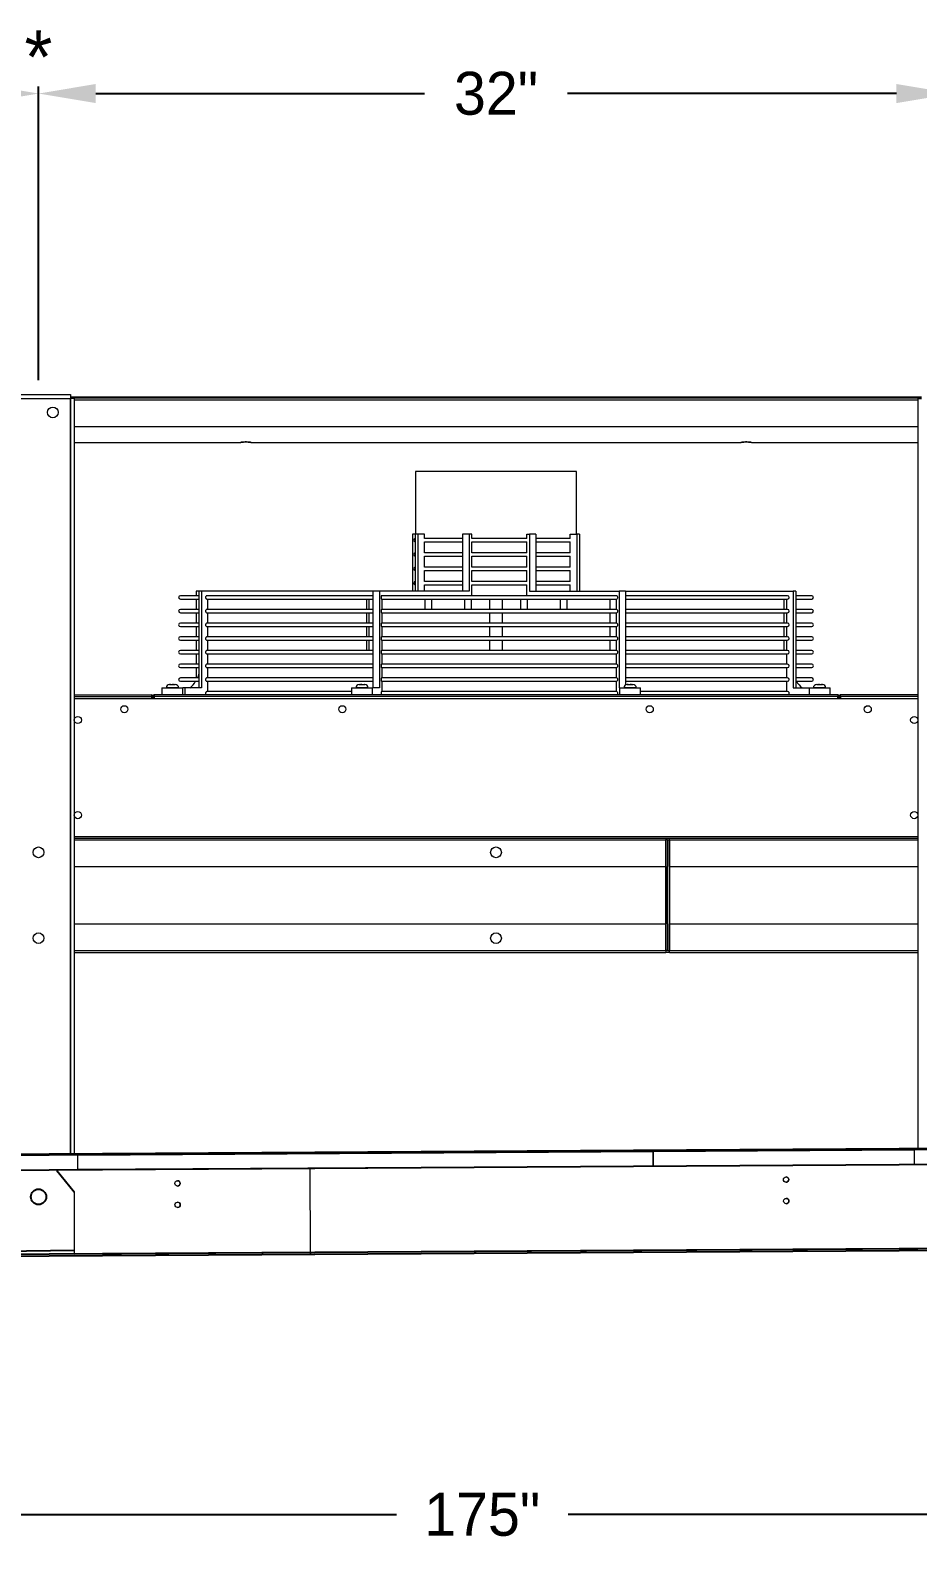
# Model space of a CAD drawing. Extents: x 6 to 271, y -23 to 146.
# Drawn here: x 162 to 193, y 36.4 to 89.3 of the extents above; entities that cross this region are included whole.
import ezdxf
from ezdxf.enums import TextEntityAlignment as Align

# ---------------------------------------------------------------- set-up
doc = ezdxf.new("R2010")
doc.units = 0
doc.header["$MEASUREMENT"] = 0
doc.layers.get('0').update_dxf_attribs({"linetype": 'CONTINUOUS'})
doc.layers.get('Defpoints').update_dxf_attribs({"linetype": 'CONTINUOUS'})
doc.dimstyles.get("Standard").update_dxf_attribs({"dimtxt": 1.5, "dimasz": 2, "dimexe": 0.25, "dimexo": 0.5, "dimgap": 0.75, "dimtad": 0, "dimtih": 1, "dimtoh": 1, "dimdec": 4, "dimzin": 0, "dimdsep": 46, "dimlunit": 5, "dimtxsty": 'STANDARD', "dimcen": 0.125, "dimclrd": 1, "dimclre": 1, "dimclrt": 1, "dimadec": 0, "dimazin": 0, "dimtfac": 1, "dimtdec": 4, "dimtofl": 0, "dimtmove": 0, "dimatfit": 3, "dimfxl": 1, "dimfrac": 2, "dimtolj": 1, "dimtzin": 0, "dimarcsym": 0})

# ---------------------------------------------------------------- blocks, each defined once
blk = doc.blocks.new('*D30')
at = {"color": 7, "lineweight": -2}
for p, q in [((265.292, 46.572), (265.292, 37.133)), ((90.295, 45.482), (90.295, 37.133)), ((92.295, 37.383), (174.794, 37.383)), ((263.292, 37.383), (180.794, 37.383))]:
    blk.add_line(p, q, dxfattribs=at)
at = {"color": 7}
for points in [[(92.295, 37.716), (92.295, 37.05), (90.295, 37.383)], [(263.292, 37.716), (263.292, 37.05), (265.292, 37.383)]]:
    blk.add_solid(points, dxfattribs=at)
at = {"layer": 'Defpoints', "color": 0}
for p in [(265.292, 47.072), (90.295, 45.982), (265.292, 37.383)]:
    blk.add_point(p, dxfattribs=at)
at = {"color": 7, "insert": (177.794, 37.383), "char_height": 1.5, "attachment_point": 5}
blk.add_mtext('\\A1;175"', dxfattribs=at)
blk = doc.blocks.new('*D33')
at = {"color": 7, "lineweight": -2}
for p, q in [((130.277, 77.029), (130.277, 87.298)), ((162.277, 77.029), (162.277, 87.298)), ((132.277, 87.048), (143.777, 87.048)), ((160.277, 87.048), (148.777, 87.048))]:
    blk.add_line(p, q, dxfattribs=at)
at = {"color": 7}
for points in [[(132.277, 87.382), (132.277, 86.715), (130.277, 87.048)], [(160.277, 87.382), (160.277, 86.715), (162.277, 87.048)]]:
    blk.add_solid(points, dxfattribs=at)
at = {"layer": 'Defpoints', "color": 0}
for p in [(162.277, 87.048), (130.277, 76.529), (162.277, 76.529)]:
    blk.add_point(p, dxfattribs=at)
at = {"color": 7, "insert": (146.277, 87.048), "char_height": 1.5, "attachment_point": 5}
blk.add_mtext('\\A1;32"', dxfattribs=at)
blk = doc.blocks.new('*D34')
at = {"color": 7, "lineweight": -2}
for p, q in [((162.277, 77.029), (162.277, 87.298)), ((194.277, 77.029), (194.277, 87.298)), ((164.277, 87.048), (175.777, 87.048)), ((192.277, 87.048), (180.777, 87.048))]:
    blk.add_line(p, q, dxfattribs=at)
at = {"color": 7}
for points in [[(164.277, 87.382), (164.277, 86.715), (162.277, 87.048)], [(192.277, 87.382), (192.277, 86.715), (194.277, 87.048)]]:
    blk.add_solid(points, dxfattribs=at)
at = {"layer": 'Defpoints', "color": 0}
for p in [(194.277, 87.048), (162.277, 76.529), (194.277, 76.529)]:
    blk.add_point(p, dxfattribs=at)
at = {"color": 7, "insert": (178.277, 87.048), "char_height": 1.5, "attachment_point": 5}
blk.add_mtext('\\A1;32"', dxfattribs=at)

msp = doc.modelspace()

# ---------------------------------------------------------------- linework, layer by layer
at = {"color": 7, "linetype": 'Continuous', "lineweight": 15}
for p, q in [((161.1622, 76.52888), (163.3912, 76.52888)), ((161.1622, 76.39438), (163.3912, 76.39438)), ((161.1622, 76.39338), (163.3912, 76.39338)), ((163.3912, 76.52888), (163.3912, 76.39438)), ((163.3912, 76.44509), (178.2767, 76.44509)), ((163.3912, 76.39338), (163.3912, 76.39438)), ((163.3922, 76.39338), (163.3912, 76.39338)), ((163.3912, 49.99671), (163.3912, 76.39338)), ((163.5267, 76.39338), (163.3922, 76.39338)), ((163.3922, 76.39338), (163.3922, 49.99672)), ((163.5267, 76.39338), (163.5267, 49.99756)), ((163.5267, 76.34038), (193.0267, 76.34038)), ((178.2767, 76.44509), (178.2767, 76.40346)), ((178.2767, 76.44509), (193.1622, 76.44509)), ((178.2767, 76.44509), (178.2767, 76.40346)), ((193.0267, 76.39338), (193.0267, 50.1824)), ((193.0267, 76.39338), (193.1612, 76.39338)), ((163.5267, 75.41163), (193.0267, 75.41163)), ((163.5267, 74.84955), (169.3392, 74.84955)), ((169.7142, 74.84955), (186.8392, 74.84955)), ((187.2142, 74.84955), (193.0267, 74.84955)), ((179.35299, 73.83988), (175.4642, 73.83988)), ((181.0892, 73.83988), (179.35299, 73.83988)), ((175.35949, 71.64888), (175.35949, 69.65388)), ((175.45286, 71.64888), (175.35949, 71.64888)), ((175.54624, 71.64888), (175.45286, 71.64888)), ((175.45286, 71.64888), (175.45286, 69.65388)), ((175.54624, 71.64888), (175.54624, 69.65388)), ((175.77166, 71.64888), (175.54624, 71.64888)), ((175.77166, 71.49806), (175.77166, 71.64888)), ((177.10703, 71.49899), (175.77166, 71.49899)), ((175.77166, 70.99806), (175.77166, 71.37993)), ((175.77166, 71.37899), (177.10703, 71.37899)), ((177.33245, 71.64888), (177.10703, 71.64888)), ((177.10703, 71.64888), (177.10703, 69.65388)), ((177.33245, 71.64888), (177.33245, 69.65388)), ((177.42583, 71.64888), (177.33245, 71.64888)), ((177.42583, 71.49806), (177.42583, 71.64888)), ((179.35299, 71.49899), (177.42583, 71.49899)), ((177.42583, 70.99806), (177.42583, 71.37993)), ((177.42583, 71.37899), (179.35299, 71.37899)), ((179.35299, 71.49899), (179.35299, 71.64888)), ((179.35299, 71.64888), (179.44637, 71.64888)), ((179.35299, 70.99899), (179.35299, 71.37899)), ((179.44637, 71.64888), (179.44637, 69.65388)), ((179.6718, 71.64888), (179.44637, 71.64888)), ((179.6718, 71.64888), (179.6718, 69.65388)), ((180.87511, 71.49899), (179.6718, 71.49899)), ((179.6718, 71.37899), (180.87511, 71.37899)), ((180.87511, 71.49899), (180.87511, 71.64888)), ((180.87511, 71.64888), (181.10053, 71.64888)), ((180.87511, 70.99899), (180.87511, 71.37899)), ((181.10053, 71.64888), (181.10053, 69.65388)), ((181.19391, 71.64888), (181.10053, 71.64888)), ((181.19391, 71.64888), (181.19391, 69.65388)), ((177.10703, 70.99899), (175.77166, 70.99899)), ((175.77166, 70.49806), (175.77166, 70.87993)), ((175.77166, 70.87899), (177.10703, 70.87899)), ((179.35299, 70.99899), (177.42583, 70.99899)), ((177.42583, 70.49806), (177.42583, 70.87993)), ((177.42583, 70.87899), (179.35299, 70.87899)), ((179.35299, 70.49899), (179.35299, 70.87899)), ((180.87511, 70.99899), (179.6718, 70.99899)), ((179.6718, 70.87899), (180.87511, 70.87899)), ((180.87511, 70.49899), (180.87511, 70.87899)), ((177.10703, 70.49899), (175.77166, 70.49899)), ((175.77166, 69.99806), (175.77166, 70.37993)), ((175.77166, 70.37899), (177.10703, 70.37899)), ((179.35299, 70.49899), (177.42583, 70.49899)), ((177.42583, 69.99806), (177.42583, 70.37993)), ((177.42583, 70.37899), (179.35299, 70.37899)), ((179.35299, 69.99899), (179.35299, 70.37899)), ((180.87511, 70.49899), (179.6718, 70.49899)), ((179.6718, 70.37899), (180.87511, 70.37899)), ((180.87511, 69.99899), (180.87511, 70.37899)), ((177.10703, 69.99899), (175.77166, 69.99899)), ((175.77166, 69.65388), (175.77166, 69.87993)), ((175.77166, 69.87899), (177.10703, 69.87899)), ((179.35299, 69.99899), (177.42583, 69.99899)), ((177.42583, 69.49899), (177.42583, 69.87993)), ((177.42583, 69.87899), (179.35299, 69.87899)), ((179.35299, 69.49899), (179.35299, 69.87899)), ((180.87511, 69.99899), (179.6718, 69.99899)), ((179.6718, 69.87899), (180.87511, 69.87899)), ((180.87511, 69.65388), (180.87511, 69.87899)), ((167.88305, 69.49899), (167.23658, 69.49899)), ((167.23658, 69.37899), (167.88305, 69.37899)), ((167.78968, 69.65388), (167.78968, 69.49899)), ((167.88305, 69.65388), (167.78968, 69.65388)), ((167.78968, 69.37899), (167.78968, 69.02033)), ((167.97643, 69.65388), (167.88305, 69.65388)), ((167.88305, 69.65388), (167.88305, 66.27288)), ((167.97643, 69.65388), (167.97643, 66.27288)), ((173.97151, 69.65388), (167.97643, 69.65388)), ((168.17283, 69.37899), (173.97151, 69.37899)), ((173.97151, 69.49899), (168.1729, 69.49899)), ((168.20185, 69.02033), (168.20185, 69.37899)), ((173.74608, 69.37899), (173.74608, 69.02033)), ((173.83946, 69.02033), (173.83946, 69.37899)), ((174.19694, 69.65388), (173.97151, 69.65388)), ((173.97151, 69.65388), (173.97151, 66.27288)), ((174.19694, 69.65388), (174.19694, 66.27288)), ((177.33245, 69.65388), (174.19694, 69.65388)), ((174.27829, 69.37899), (182.50157, 69.37899)), ((182.50157, 69.49899), (174.27842, 69.49899)), ((174.29031, 69.02033), (174.29031, 69.37899)), ((179.44637, 69.65388), (182.58189, 69.65388)), ((182.26309, 69.02033), (182.26309, 69.37899)), ((182.48851, 69.02033), (182.48851, 69.37899)), ((182.58189, 69.65388), (182.58189, 66.27288)), ((182.80731, 69.65388), (182.58189, 69.65388)), ((182.80731, 69.65388), (182.80731, 66.38097)), ((182.80731, 69.65388), (188.67034, 69.65388)), ((188.47643, 69.49899), (182.80731, 69.49899)), ((182.80731, 69.37899), (188.47643, 69.37899)), ((188.35154, 69.02033), (188.35154, 69.37899)), ((188.44492, 69.02033), (188.44492, 69.37899)), ((188.67034, 69.65388), (188.67034, 66.27288)), ((188.76372, 69.65388), (188.67034, 69.65388)), ((188.76372, 69.65388), (188.76372, 66.27288)), ((189.31681, 69.49899), (188.76372, 69.49899)), ((188.76372, 69.37899), (189.31681, 69.37899)), ((167.88305, 69.02033), (167.23658, 69.02033)), ((167.23658, 68.90033), (167.88305, 68.90033)), ((167.78968, 68.90033), (167.78968, 68.54166)), ((168.17283, 68.90033), (173.97151, 68.90033)), ((173.97151, 69.02033), (168.1729, 69.02033)), ((168.20185, 68.54166), (168.20185, 68.90033)), ((173.74608, 68.90033), (173.74608, 68.54166)), ((173.83946, 68.54166), (173.83946, 68.90033)), ((174.27829, 68.90033), (182.50157, 68.90033)), ((182.50157, 69.02033), (174.27842, 69.02033)), ((174.29031, 68.54166), (174.29031, 68.90033)), ((182.26309, 68.54166), (182.26309, 68.90033)), ((182.48851, 68.54166), (182.48851, 68.90033)), ((188.47643, 69.02033), (182.80731, 69.02033)), ((182.80731, 68.90033), (188.47643, 68.90033)), ((188.35154, 68.54166), (188.35154, 68.90033)), ((188.44492, 68.54166), (188.44492, 68.90033)), ((189.31681, 69.02033), (188.76372, 69.02033)), ((188.76372, 68.90033), (189.31681, 68.90033)), ((167.88305, 68.54166), (167.23658, 68.54166)), ((167.23658, 68.42166), (167.88305, 68.42166)), ((167.78968, 68.42166), (167.78968, 68.063)), ((168.17283, 68.42166), (173.97151, 68.42166)), ((173.97151, 68.54166), (168.1729, 68.54166)), ((168.20185, 68.063), (168.20185, 68.42166)), ((173.74608, 68.42166), (173.74608, 68.063)), ((173.83946, 68.063), (173.83946, 68.42166)), ((174.27829, 68.42166), (182.50157, 68.42166)), ((182.50157, 68.54166), (174.27842, 68.54166)), ((174.29031, 68.063), (174.29031, 68.42166)), ((182.26309, 68.063), (182.26309, 68.42166)), ((182.48851, 68.063), (182.48851, 68.42166)), ((188.47643, 68.54166), (182.80731, 68.54166)), ((182.80731, 68.42166), (188.47643, 68.42166)), ((188.35154, 68.063), (188.35154, 68.42166)), ((188.44492, 68.063), (188.44492, 68.42166)), ((189.31681, 68.54166), (188.76372, 68.54166)), ((188.76372, 68.42166), (189.31681, 68.42166)), ((167.88305, 68.063), (167.23658, 68.063)), ((167.23658, 67.943), (167.88305, 67.943)), ((167.78968, 67.943), (167.78968, 67.58433)), ((168.17283, 67.943), (173.97151, 67.943)), ((173.97151, 68.063), (168.1729, 68.063)), ((168.20185, 67.58433), (168.20185, 67.943)), ((173.74608, 67.943), (173.74608, 67.58433)), ((173.83946, 67.58433), (173.83946, 67.943)), ((174.27829, 67.943), (182.50157, 67.943)), ((182.50157, 68.063), (174.27842, 68.063)), ((174.29031, 67.58433), (174.29031, 67.943)), ((182.26309, 67.58433), (182.26309, 67.943)), ((182.48851, 67.58433), (182.48851, 67.943)), ((188.47643, 68.063), (182.80731, 68.063)), ((182.80731, 67.943), (188.47643, 67.943)), ((188.35154, 67.58433), (188.35154, 67.943)), ((188.44492, 67.58433), (188.44492, 67.943)), ((189.31681, 68.063), (188.76372, 68.063)), ((188.76372, 67.943), (189.31681, 67.943)), ((167.88305, 67.58433), (167.23658, 67.58433)), ((167.23658, 67.46433), (167.88305, 67.46433)), ((167.78968, 67.46433), (167.78968, 67.10567)), ((168.17283, 67.46433), (173.97151, 67.46433)), ((173.97151, 67.58433), (168.1729, 67.58433)), ((168.20185, 67.10567), (168.20185, 67.46433)), ((174.27829, 67.46433), (182.50157, 67.46433)), ((182.50157, 67.58433), (174.27842, 67.58433)), ((174.29031, 67.10567), (174.29031, 67.46433)), ((182.48851, 67.10567), (182.48851, 67.46433)), ((188.47643, 67.58433), (182.80731, 67.58433)), ((182.80731, 67.46433), (188.47643, 67.46433)), ((188.44492, 67.10567), (188.44492, 67.46433)), ((189.31681, 67.58433), (188.76372, 67.58433)), ((188.76372, 67.46433), (189.31681, 67.46433)), ((167.88305, 67.10567), (167.23658, 67.10567)), ((167.23658, 66.98566), (167.88305, 66.98566)), ((167.88305, 66.627), (167.23658, 66.627)), ((167.78968, 66.98566), (167.78968, 66.627)), ((168.17283, 66.98566), (173.97151, 66.98566)), ((173.97151, 67.10567), (168.1729, 67.10567)), ((173.97151, 66.627), (168.1729, 66.627)), ((168.20185, 66.627), (168.20185, 66.98566)), ((174.27829, 66.98566), (182.50157, 66.98566)), ((182.50157, 67.10567), (174.27842, 67.10567)), ((182.50157, 66.627), (174.27842, 66.627)), ((174.29031, 66.627), (174.29031, 66.98566)), ((182.48851, 66.627), (182.48851, 66.98566)), ((188.47643, 67.10567), (182.80731, 67.10567)), ((182.80731, 66.98566), (188.47643, 66.98566)), ((188.47643, 66.627), (182.80731, 66.627)), ((188.44492, 66.627), (188.44492, 66.98566)), ((189.31681, 67.10567), (188.76372, 67.10567)), ((188.76372, 66.98566), (189.31681, 66.98566)), ((189.31681, 66.627), (188.76372, 66.627)), ((166.59017, 66.27288), (166.61826, 66.27288)), ((166.61826, 66.27288), (167.32817, 66.27288)), ((167.17792, 66.27388), (166.74042, 66.27388)), ((166.86443, 66.39788), (166.86458, 66.39788)), ((166.86731, 66.39788), (166.86458, 66.39788)), ((166.86731, 66.39788), (166.87782, 66.39788)), ((166.88849, 66.39788), (166.87782, 66.39788)), ((166.88849, 66.39788), (166.96453, 66.39788)), ((166.97609, 66.39788), (166.96453, 66.39788)), ((166.98237, 66.39788), (166.97609, 66.39788)), ((166.98237, 66.39788), (167.00773, 66.39788)), ((167.02227, 66.39788), (167.00773, 66.39788)), ((167.02227, 66.39788), (167.05392, 66.39788)), ((167.23658, 66.507), (167.88305, 66.507)), ((167.39346, 66.27288), (167.32817, 66.27288)), ((167.39346, 66.27288), (167.39346, 66.02888)), ((167.97643, 66.27288), (167.39346, 66.27288)), ((168.17283, 66.507), (173.97151, 66.507)), ((173.21982, 66.14833), (168.1729, 66.14833)), ((168.20185, 66.14833), (168.20185, 66.507)), ((173.21982, 66.27288), (173.24791, 66.27288)), ((173.24791, 66.27288), (173.95782, 66.27288)), ((173.80757, 66.27388), (173.37008, 66.27388)), ((173.49408, 66.39788), (173.52572, 66.39788)), ((173.54026, 66.39788), (173.52572, 66.39788)), ((173.54026, 66.39788), (173.56563, 66.39788)), ((173.57191, 66.39788), (173.56563, 66.39788)), ((173.58346, 66.39788), (173.57191, 66.39788)), ((173.58346, 66.39788), (173.65951, 66.39788)), ((173.67019, 66.39788), (173.65951, 66.39788)), ((173.67019, 66.39788), (173.6807, 66.39788)), ((173.68342, 66.39788), (173.6807, 66.39788)), ((173.68342, 66.39788), (173.68358, 66.39788)), ((174.19694, 66.27288), (173.95782, 66.27288)), ((174.27829, 66.507), (182.50157, 66.507)), ((182.50157, 66.14833), (174.27842, 66.14833)), ((174.29031, 66.14833), (174.29031, 66.507)), ((182.48851, 66.14833), (182.48851, 66.507)), ((182.58189, 66.27288), (182.59557, 66.27288)), ((182.59557, 66.27288), (182.62366, 66.27288)), ((182.62366, 66.27288), (183.33357, 66.27288)), ((182.76247, 66.27388), (182.74582, 66.27388)), ((183.18332, 66.27388), (182.76247, 66.27388)), ((182.80731, 66.507), (188.47643, 66.507)), ((182.86982, 66.39788), (182.86997, 66.39788)), ((182.8727, 66.39788), (182.86997, 66.39788)), ((182.8727, 66.39788), (182.88321, 66.39788)), ((182.89389, 66.39788), (182.88321, 66.39788)), ((182.89389, 66.39788), (182.96993, 66.39788)), ((182.98148, 66.39788), (182.96993, 66.39788)), ((182.98776, 66.39788), (182.98148, 66.39788)), ((182.98776, 66.39788), (183.01313, 66.39788)), ((183.02767, 66.39788), (183.01313, 66.39788)), ((183.02767, 66.39788), (183.05932, 66.39788)), ((188.47643, 66.14833), (183.33357, 66.14833)), ((188.44492, 66.14833), (188.44492, 66.507)), ((188.67034, 66.27288), (189.22522, 66.27288)), ((188.76372, 66.507), (189.31681, 66.507)), ((189.22522, 66.27288), (189.25331, 66.27288)), ((189.25331, 66.27288), (189.96322, 66.27288)), ((189.51051, 66.27388), (189.37547, 66.27388)), ((189.49947, 66.39788), (189.53112, 66.39788)), ((189.81297, 66.27388), (189.51051, 66.27388)), ((189.54566, 66.39788), (189.53112, 66.39788)), ((189.54566, 66.39788), (189.57103, 66.39788)), ((189.57731, 66.39788), (189.57103, 66.39788)), ((189.58886, 66.39788), (189.57731, 66.39788)), ((189.58886, 66.39788), (189.6649, 66.39788)), ((189.67558, 66.39788), (189.6649, 66.39788)), ((189.67558, 66.39788), (189.68609, 66.39788)), ((189.68882, 66.39788), (189.68609, 66.39788)), ((189.68882, 66.39788), (189.68897, 66.39788)), ((163.5267, 66.02888), (166.2257, 66.02888)), ((163.5267, 65.97788), (166.2257, 65.97788)), ((163.5267, 65.90388), (193.0267, 65.90388)), ((166.2257, 66.02888), (166.2257, 65.97788)), ((166.2257, 65.97788), (166.2257, 65.90388)), ((166.2767, 65.97788), (166.2267, 65.97788)), ((166.2267, 65.97788), (166.2267, 65.90388)), ((166.2767, 65.98008), (166.2767, 65.90388)), ((166.3245, 65.98008), (166.2767, 65.98008)), ((166.3245, 65.98008), (166.3245, 65.90388)), ((190.2279, 66.02888), (166.3255, 66.02888)), ((166.3255, 66.02888), (166.3255, 65.98008)), ((190.2279, 65.98008), (166.3255, 65.98008)), ((166.3255, 65.98008), (166.3255, 65.90388)), ((190.2279, 66.02888), (190.2279, 65.98008)), ((190.2279, 65.98008), (190.2279, 65.90388)), ((190.2289, 65.98008), (190.2767, 65.98008)), ((190.2289, 65.90388), (190.2289, 65.98008)), ((190.2767, 65.90388), (190.2767, 65.98008)), ((190.3267, 65.97788), (190.2767, 65.97788)), ((190.3267, 65.97788), (190.3267, 65.90388)), ((190.3277, 65.97788), (190.3277, 66.02888)), ((193.0267, 66.02888), (190.3277, 66.02888)), ((190.3277, 65.90388), (190.3277, 65.97788)), ((193.0267, 65.97788), (190.3277, 65.97788)), ((163.5267, 61.07988), (193.0267, 61.07988)), ((163.5267, 61.07888), (193.0267, 61.07888)), ((163.5267, 61.02888), (184.2132, 61.02888)), ((163.5267, 60.96538), (184.2132, 60.96538)), ((184.2132, 61.02888), (184.2132, 60.96538)), ((184.2132, 61.02888), (184.3402, 61.02888)), ((184.2132, 60.02888), (184.2132, 60.96538)), ((184.2142, 60.96538), (184.2132, 60.96538)), ((184.2767, 60.96538), (184.2142, 60.96538)), ((184.2142, 57.09238), (184.2142, 60.96538)), ((184.2767, 60.96538), (184.2767, 57.09238)), ((184.2767, 60.96538), (184.3392, 60.96538)), ((184.2767, 57.09238), (184.2767, 60.96538)), ((184.3392, 60.96538), (184.3392, 57.09238)), ((184.3402, 60.96538), (184.3392, 60.96538)), ((184.3402, 60.96538), (184.3402, 61.02888)), ((184.3402, 61.02888), (193.0267, 61.02888)), ((184.3402, 60.02888), (184.3402, 60.96538)), ((184.3402, 60.96538), (193.0267, 60.96538)), ((163.5267, 60.02888), (184.2132, 60.02888)), ((184.2132, 60.02888), (184.2132, 58.02888)), ((184.3402, 60.02888), (193.0267, 60.02888)), ((184.3402, 60.02888), (184.3402, 58.02888)), ((163.5267, 58.02888), (184.2132, 58.02888)), ((184.2132, 57.09238), (184.2132, 58.02888)), ((184.3402, 57.09238), (184.3402, 58.02888)), ((184.3402, 58.02888), (193.0267, 58.02888)), ((163.5267, 57.09238), (184.2132, 57.09238)), ((184.2132, 57.09238), (184.2132, 57.02888)), ((184.2132, 57.09238), (184.2142, 57.09238)), ((184.2767, 57.09238), (184.2142, 57.09238)), ((184.2767, 57.09238), (184.3392, 57.09238)), ((184.3392, 57.09238), (184.3402, 57.09238)), ((184.3402, 57.02888), (184.3402, 57.09238)), ((184.3402, 57.09238), (193.0267, 57.09238)), ((163.5267, 57.02888), (184.2132, 57.02888)), ((184.3402, 57.02888), (184.2132, 57.02888)), ((184.3402, 57.02888), (193.0267, 57.02888)), ((163.64697, 49.99465), (183.77158, 50.11965)), ((163.64697, 49.99465), (163.64724, 49.95046)), ((163.64724, 49.95046), (183.77186, 50.07546)), ((163.65042, 49.43874), (163.64724, 49.95046)), ((183.77158, 50.11965), (192.8964, 50.17633)), ((183.77158, 50.11965), (183.77186, 50.07546)), ((183.77186, 50.07546), (183.77158, 50.11965)), ((183.77186, 50.07546), (192.89668, 50.13214)), ((183.77504, 49.56374), (183.77186, 50.07546)), ((183.77186, 50.07546), (183.77504, 49.56374)), ((192.89668, 50.13214), (192.8964, 50.17633)), ((192.89668, 50.13214), (192.89986, 49.62041)), ((163.5267, 49.43726), (171.77527, 49.4885)), ((183.77504, 49.56374), (163.65042, 49.43874)), ((171.77527, 49.4885), (193.0267, 49.62049)), ((171.79359, 46.53955), (171.77527, 49.4885)), ((171.79359, 46.53955), (171.77527, 49.4885)), ((192.89986, 49.62041), (183.77504, 49.56374)), ((192.90172, 49.62497), (192.90172, 49.62568)), ((163.5267, 48.66413), (163.5267, 46.49146)), ((163.5267, 46.4882), (171.79359, 46.53955)), ((171.79359, 46.53955), (193.0267, 46.67144)), ((171.7939, 46.48855), (193.0267, 46.62044)), ((163.5267, 46.4372), (171.7939, 46.48855))]:
    msp.add_line(p, q, dxfattribs=at)
at = {"color": 7}
for p, q in [((96.39827, 49.57695), (260.14505, 50.60295)), ((260.14538, 50.54984), (96.39854, 49.53161)), ((96.40172, 49.02033), (260.0267, 50.03665)), ((162.91615, 49.40987), (163.5267, 48.66413)), ((260.0267, 47.0876), (96.5267, 46.07205)), ((96.52702, 46.02105), (260.0267, 47.03659)), ((163.5267, 46.61646), (161.0267, 46.57547))]:
    msp.add_line(p, q, dxfattribs=at)
at = {"color": 7, "linetype": 'Continuous', "lineweight": 15, "flags": 128}
for points in [[(169.3392, 74.84955), (169.34679, 74.85561), (169.36896, 74.86117), (169.40391, 74.86579), (169.44881, 74.8691), (169.50001, 74.87082), (169.55338, 74.87082), (169.60459, 74.8691), (169.64948, 74.86579), (169.68443, 74.86117), (169.7066, 74.85561), (169.7142, 74.84955)], [(169.7142, 74.84955), (169.70653, 74.8556), (169.68433, 74.86116), (169.64938, 74.86577), (169.60452, 74.86907), (169.55336, 74.87079), (169.50004, 74.87079), (169.44888, 74.86907), (169.40401, 74.86577), (169.36906, 74.86116), (169.34686, 74.8556), (169.3392, 74.84955)], [(186.8392, 74.84955), (186.84679, 74.85561), (186.86896, 74.86117), (186.90391, 74.86579), (186.94881, 74.8691), (187.00001, 74.87082), (187.05338, 74.87082), (187.10459, 74.8691), (187.14948, 74.86579), (187.18443, 74.86117), (187.2066, 74.85561), (187.2142, 74.84955)], [(187.2142, 74.84955), (187.20654, 74.8556), (187.18433, 74.86116), (187.14938, 74.86577), (187.10452, 74.86907), (187.05336, 74.87079), (187.00004, 74.87079), (186.94888, 74.86907), (186.90401, 74.86577), (186.86906, 74.86116), (186.84686, 74.8556), (186.8392, 74.84955)], [(182.50157, 69.49899), (182.50162, 69.49899), (182.5109, 69.49382), (182.51858, 69.47929), (182.52336, 69.45789), (182.52442, 69.43326), (182.52159, 69.40962), (182.51534, 69.39098), (182.50674, 69.38053), (182.50157, 69.37899)], [(182.50157, 69.02033), (182.50582, 69.01929), (182.51419, 69.01045), (182.5206, 68.99388), (182.52408, 68.97212), (182.52408, 68.94854), (182.5206, 68.92678), (182.51419, 68.9102), (182.50582, 68.90137), (182.50157, 68.90033)], [(182.50157, 68.54166), (182.50582, 68.54062), (182.51419, 68.53179), (182.5206, 68.51521), (182.52408, 68.49345), (182.52408, 68.46987), (182.5206, 68.44811), (182.51419, 68.43154), (182.50582, 68.4227), (182.50157, 68.42166)], [(182.50157, 68.063), (182.50582, 68.06196), (182.51419, 68.05312), (182.5206, 68.03655), (182.52408, 68.01479), (182.52408, 67.99121), (182.5206, 67.96945), (182.51419, 67.95287), (182.50582, 67.94403), (182.50157, 67.943)], [(182.50157, 67.58433), (182.50582, 67.58329), (182.51419, 67.57446), (182.5206, 67.55788), (182.52408, 67.53612), (182.52408, 67.51254), (182.5206, 67.49078), (182.51419, 67.4742), (182.50582, 67.46537), (182.50157, 67.46433)], [(167.88305, 66.7718), (167.8445, 66.65555), (167.83253, 66.627)], [(182.50157, 67.10567), (182.50582, 67.10463), (182.51419, 67.09579), (182.5206, 67.07921), (182.52408, 67.05745), (182.52408, 67.03388), (182.5206, 67.01212), (182.51419, 66.99554), (182.50582, 66.9867), (182.50157, 66.98566)], [(182.50157, 66.627), (182.50582, 66.62596), (182.51419, 66.61712), (182.5206, 66.60055), (182.52408, 66.57879), (182.52408, 66.55521), (182.5206, 66.53345), (182.51419, 66.51687), (182.50582, 66.50804), (182.50157, 66.507)], [(182.50157, 66.14833), (182.50608, 66.14716), (182.51451, 66.13789), (182.52089, 66.12073), (182.5242, 66.09844), (182.52391, 66.07453), (182.52251, 66.06375)], [(171.79359, 46.53955), (171.79365, 46.5296), (171.79371, 46.52004), (171.79376, 46.51122), (171.79381, 46.50349), (171.79385, 46.49715), (171.79388, 46.49244), (171.7939, 46.48953), (171.7939, 46.48855)], [(171.7939, 46.48855), (171.7939, 46.48953), (171.79388, 46.49244), (171.79385, 46.49715), (171.79381, 46.50349), (171.79376, 46.51122), (171.79371, 46.52004), (171.79365, 46.5296), (171.79359, 46.53955)]]:
    msp.add_lwpolyline(points, dxfattribs=at)
at = {"color": 7, "linetype": 'Continuous', "lineweight": 15}
for centre, radius in [((162.7767, 75.90388), 0.1875), ((165.2767, 65.52888), 0.125), ((172.9017, 65.52888), 0.125), ((183.6517, 65.52888), 0.125), ((191.2767, 65.52888), 0.125), ((163.6517, 65.15388), 0.125), ((192.9017, 65.15388), 0.125), ((163.6517, 61.82988), 0.125), ((192.9017, 61.82988), 0.125), ((162.2767, 60.52888), 0.1875), ((178.2767, 60.52888), 0.1875), ((162.2767, 57.52888), 0.1875), ((178.2767, 57.52888), 0.1875), ((188.42205, 49.09188), 0.09375), ((167.13647, 48.95967), 0.09375), ((167.14112, 48.20969), 0.09375), ((188.42671, 48.3419), 0.09375)]:
    msp.add_circle(centre, radius, dxfattribs=at)
at = {"color": 7}
msp.add_circle((162.2767, 48.48845), 0.26853, dxfattribs=at)
at = {"color": 7, "linetype": 'Continuous', "lineweight": 15}
for centre, radius, start, end in [((175.4642, 71.43899), 0.06, 100.892283, 259.107717), ((175.4642, 70.93899), 0.06, 100.892283, 259.107717), ((175.4642, 70.43899), 0.06, 100.892283, 259.107717), ((175.4642, 69.93899), 0.06, 100.892283, 259.107717), ((167.23658, 69.43899), 0.06, 90, 270), ((188.47326, 69.43899), 0.06008, 273.024804, 86.975196), ((189.31681, 69.43899), 0.06, 270, 90), ((167.23658, 68.96033), 0.06, 90, 270), ((188.47314, 68.96033), 0.06009, 273.144589, 86.855411), ((189.31681, 68.96033), 0.06, 270, 90), ((167.23658, 68.48166), 0.06, 90, 270), ((188.47314, 68.48166), 0.06009, 273.143027, 86.856973), ((189.31681, 68.48166), 0.06, 270, 90), ((167.23658, 68.003), 0.06, 90, 270), ((188.47314, 68.003), 0.06009, 273.144589, 86.855411), ((189.31681, 68.003), 0.06, 270, 90), ((167.23658, 67.52433), 0.06, 90, 270), ((188.47314, 67.52433), 0.06009, 273.143027, 86.856973), ((189.31681, 67.52433), 0.06, 270, 90), ((167.23658, 67.04566), 0.06, 90, 270), ((167.23658, 66.567), 0.06, 90, 270), ((188.47314, 67.04566), 0.06009, 273.144589, 86.855411), ((188.47314, 66.567), 0.06009, 273.144589, 86.855411), ((189.31681, 67.04566), 0.06, 270, 90), ((189.31681, 66.567), 0.06, 270, 90), ((166.86442, 66.27388), 0.124, 90, 180), ((167.05392, 66.27388), 0.124, 0, 90), ((166.9164, 67.02788), 1, 310.97463, 328.608789), ((173.49408, 66.27388), 0.124, 90, 180), ((173.68358, 66.27388), 0.124, 0, 90), ((182.86982, 66.27388), 0.124, 90, 180), ((183.05932, 66.27388), 0.124, 0, 90), ((188.47295, 66.08885), 0.05959, 335.096891, 86.650916), ((189.637, 67.02788), 1, 211.391211, 229.02537), ((189.49947, 66.27388), 0.124, 90, 180), ((189.68897, 66.27388), 0.124, 0, 90), ((166.2257, 65.97788), 0.051, 0, 90), ((166.2257, 65.97788), 0.001, 0, 90), ((166.3255, 65.98008), 0.0488, 90, 180), ((166.3255, 65.98008), 0.001, 90, 180), ((190.2279, 65.98008), 0.0488, 360, 90), ((190.2279, 65.98008), 0.001, 0, 90), ((190.3277, 65.97788), 0.051, 90, 180), ((190.3277, 65.97788), 0.001, 90, 180), ((163.62562, 49.43822), 0.0248, 359.56387, 1.196893), ((163.63927, 49.44174), 0.0124, 359.127068, 2.394391), ((183.69841, 49.56288), 0.07663, 0.115562, 0.64457), ((183.69841, 49.56288), 0.07663, 0.115562, 0.64457), ((188.42091, 49.09188), 0.09375, 0.355877, 90.006654), ((192.8224, 49.61955), 0.07747, 0.118946, 0.641817), ((167.13561, 48.95967), 0.09375, 0.355877, 90.093963), ((167.13561, 48.95967), 0.09375, 270.61779, 0.355877), ((188.42091, 49.09188), 0.09375, 270.705099, 0.355877), ((167.14027, 48.20968), 0.09375, 0.355877, 90.094002), ((167.14027, 48.20968), 0.09375, 270.617749, 0.355877), ((188.42557, 48.34189), 0.09375, 0.355877, 90.006601), ((188.42557, 48.34189), 0.09375, 270.705154, 0.355877)]:
    msp.add_arc(centre, radius, start, end, dxfattribs=at)
for points in [[(193.1622, 76.40388), (163.3912, 76.40388)], [(163.5267, 74.84913), (169.3392, 74.84913)], [(169.7142, 74.84913), (186.8392, 74.84913)], [(187.2142, 74.84913), (193.0267, 74.84913)], [(175.4642, 73.83988), (175.4642, 71.64888)], [(181.0892, 71.64888), (181.0892, 73.83988)], [(175.78656, 69.37899), (175.78656, 69.02033)], [(176.03657, 69.02033), (176.03657, 69.37899)], [(177.17203, 69.37899), (177.17203, 69.02033)], [(177.42203, 69.02033), (177.42203, 69.37899)], [(178.0502, 69.37899), (178.0502, 69.02033)], [(178.5032, 69.02033), (178.5032, 69.37899)], [(179.13137, 69.37899), (179.13137, 69.02033)], [(179.38137, 69.02033), (179.38137, 69.37899)], [(180.51683, 69.37899), (180.51683, 69.02033)], [(180.76683, 69.02033), (180.76683, 69.37899)], [(178.0502, 68.90033), (178.0502, 68.54166)], [(178.5032, 68.54166), (178.5032, 68.90033)], [(178.0502, 68.42166), (178.0502, 68.063)], [(178.5032, 68.063), (178.5032, 68.42166)], [(178.0502, 67.943), (178.0502, 67.58433)], [(178.5032, 67.58433), (178.5032, 67.943)], [(166.59017, 66.27288), (166.59017, 66.02888)], [(166.74042, 66.27388), (166.74042, 66.27288)], [(166.86458, 66.39788), (166.8606, 66.39781)], [(166.8606, 66.39781), (166.86731, 66.39788)], [(166.87782, 66.39788), (166.88452, 66.39781)], [(166.88452, 66.39781), (166.88849, 66.39788)], [(166.96453, 66.39788), (166.96618, 66.39781)], [(166.96618, 66.39781), (166.98237, 66.39788)], [(167.00773, 66.39788), (167.02392, 66.39781)], [(167.02392, 66.39781), (167.02227, 66.39788)], [(167.17792, 66.27288), (167.17792, 66.27388)], [(167.32817, 66.02888), (167.32817, 66.27288)], [(173.21982, 66.27288), (173.21982, 66.02888)], [(173.37008, 66.27388), (173.37008, 66.27288)], [(173.52572, 66.39788), (173.52408, 66.39781)], [(173.52408, 66.39781), (173.54026, 66.39788)], [(173.56563, 66.39788), (173.58182, 66.39781)], [(173.58182, 66.39781), (173.58346, 66.39788)], [(173.65951, 66.39788), (173.66348, 66.39781)], [(173.66348, 66.39781), (173.67019, 66.39788)], [(173.6807, 66.39788), (173.6874, 66.39781)], [(173.6874, 66.39781), (173.68342, 66.39788)], [(173.80757, 66.27288), (173.80757, 66.27388)], [(173.95782, 66.02888), (173.95782, 66.27288)], [(182.59557, 66.27288), (182.59557, 66.02888)], [(182.74582, 66.27388), (182.74582, 66.27288)], [(182.86997, 66.39788), (182.866, 66.39781)], [(182.866, 66.39781), (182.8727, 66.39788)], [(182.88321, 66.39788), (182.88992, 66.39781)], [(182.88992, 66.39781), (182.89389, 66.39788)], [(182.96993, 66.39788), (182.97157, 66.39781)], [(182.97157, 66.39781), (182.98776, 66.39788)], [(183.01313, 66.39788), (183.02932, 66.39781)], [(183.02932, 66.39781), (183.02767, 66.39788)], [(183.18332, 66.27288), (183.18332, 66.27388)], [(183.33357, 66.02888), (183.33357, 66.27288)], [(189.22522, 66.27288), (189.22522, 66.02888)], [(189.37547, 66.27388), (189.37547, 66.27288)], [(189.53112, 66.39788), (189.52947, 66.39781)], [(189.52947, 66.39781), (189.54566, 66.39788)], [(189.57103, 66.39788), (189.58722, 66.39781)], [(189.58722, 66.39781), (189.58886, 66.39788)], [(189.6649, 66.39788), (189.66888, 66.39781)], [(189.66888, 66.39781), (189.67558, 66.39788)], [(189.68609, 66.39788), (189.6928, 66.39781)], [(189.6928, 66.39781), (189.68882, 66.39788)], [(189.81297, 66.27288), (189.81297, 66.27388)], [(189.96322, 66.02888), (189.96322, 66.27288)]]:
    msp.add_open_spline(points, degree=1, dxfattribs=at)
for points, knots in [([(168.17887, 69.49778), (168.17568, 69.49832), (168.16632, 69.4999), (168.15075, 69.49508), (168.13479, 69.48427), (168.12309, 69.46802), (168.11702, 69.44859), (168.11723, 69.42805), (168.12371, 69.40879), (168.13573, 69.39279), (168.15189, 69.38251), (168.16607, 69.37809), (168.17391, 69.37946), (168.17561, 69.37975)], [0, 0, 0, 0, 0.052786277, 0.154934972, 0.257084012, 0.359218364, 0.461329976, 0.56341438, 0.66550012, 0.767585515, 0.869692034, 0.971813998, 1, 1, 1, 1]), ([(174.28085, 69.49825), (174.28054, 69.49846), (174.27772, 69.50038), (174.27209, 69.49757), (174.265, 69.48943), (174.25936, 69.47495), (174.25587, 69.4566), (174.2549, 69.43621), (174.25658, 69.41617), (174.26069, 69.39861), (174.26679, 69.38594), (174.27306, 69.37923), (174.27704, 69.37968), (174.27844, 69.37984)], [0, 0, 0, 0, 0.01292663, 0.11640485, 0.21988496, 0.32335822, 0.42680214, 0.53022885, 0.63363811, 0.73704965, 0.84048456, 0.94393445, 1, 1, 1, 1]), ([(168.17887, 69.01911), (168.17568, 69.01965), (168.16632, 69.02123), (168.15075, 69.01641), (168.13479, 69.0056), (168.1231, 68.98935), (168.11702, 68.96993), (168.11723, 68.94938), (168.12371, 68.93012), (168.13573, 68.91412), (168.15189, 68.90384), (168.16607, 68.89943), (168.17391, 68.90079), (168.17561, 68.90108)], [0, 0, 0, 0, 0.05278682, 0.15493672, 0.25708561, 0.3592198, 0.46132562, 0.56341581, 0.66550139, 0.76758203, 0.86969148, 0.97181329, 1, 1, 1, 1]), ([(174.28085, 69.01958), (174.28054, 69.01979), (174.27772, 69.02171), (174.27209, 69.0189), (174.265, 69.01077), (174.25936, 68.99629), (174.25587, 68.97793), (174.2549, 68.95754), (174.25658, 68.9375), (174.26069, 68.91995), (174.26679, 68.90727), (174.27306, 68.90056), (174.27704, 68.90102), (174.27844, 68.90118)], [0, 0, 0, 0, 0.01292665, 0.11640501, 0.21988782, 0.32335702, 0.42680649, 0.53022737, 0.63364266, 0.73704923, 0.84048428, 0.94393432, 1, 1, 1, 1]), ([(168.17892, 68.54051), (168.17492, 68.54103), (168.16472, 68.54235), (168.14856, 68.53672), (168.13305, 68.52513), (168.122, 68.50837), (168.11669, 68.48868), (168.11771, 68.46816), (168.12494, 68.44923), (168.13758, 68.43377), (168.15412, 68.42434), (168.16769, 68.42053), (168.17471, 68.42198), (168.17562, 68.42217)], [0, 0, 0, 0, 0.06580129, 0.16794624, 0.27008752, 0.37219945, 0.47429686, 0.57636812, 0.67844093, 0.78050902, 0.88260859, 0.98474523, 1, 1, 1, 1]), ([(174.28088, 68.54045), (174.27936, 68.541), (174.27528, 68.54247), (174.26868, 68.53725), (174.26216, 68.52603), (174.25746, 68.50952), (174.2551, 68.48996), (174.25536, 68.46942), (174.2582, 68.45033), (174.2633, 68.43457), (174.27008, 68.42483), (174.27549, 68.42067), (174.27823, 68.42183), (174.27843, 68.42191)], [0, 0, 0, 0, 0.06115987, 0.1646103, 0.26804869, 0.37147237, 0.47487319, 0.57825152, 0.6816232, 0.78500293, 0.88840966, 0.99183675, 1, 1, 1, 1]), ([(168.17892, 68.06185), (168.17492, 68.06236), (168.16472, 68.06368), (168.14856, 68.05805), (168.13305, 68.04647), (168.122, 68.02971), (168.11669, 68.01001), (168.11771, 67.9895), (168.12494, 67.97056), (168.13758, 67.9551), (168.15412, 67.94568), (168.16769, 67.94186), (168.17471, 67.94332), (168.17562, 67.9435)], [0, 0, 0, 0, 0.06580139, 0.16794812, 0.27008957, 0.37220166, 0.47429352, 0.57637089, 0.67844386, 0.78050768, 0.88260741, 0.98474521, 1, 1, 1, 1]), ([(174.28088, 68.06178), (174.27936, 68.06233), (174.27528, 68.0638), (174.26868, 68.05858), (174.26216, 68.04737), (174.25746, 68.03086), (174.2551, 68.01129), (174.25536, 67.99076), (174.2582, 67.97166), (174.2633, 67.9559), (174.27008, 67.94617), (174.27549, 67.942), (174.27823, 67.94316), (174.27843, 67.94324)], [0, 0, 0, 0, 0.06116035, 0.16461225, 0.2680506, 0.37147424, 0.47486928, 0.57825358, 0.68162522, 0.78500491, 0.88840858, 0.99183675, 1, 1, 1, 1]), ([(168.17892, 67.58318), (168.17492, 67.5837), (168.16472, 67.58502), (168.14856, 67.57939), (168.13305, 67.5678), (168.122, 67.55104), (168.11669, 67.53135), (168.11771, 67.51083), (168.12494, 67.49189), (168.13758, 67.47644), (168.15412, 67.46701), (168.16769, 67.4632), (168.17471, 67.46465), (168.17562, 67.46484)], [0, 0, 0, 0, 0.06580129, 0.16794624, 0.27008752, 0.37219945, 0.47429686, 0.57636812, 0.67844093, 0.78050902, 0.88260859, 0.98474523, 1, 1, 1, 1]), ([(174.28088, 67.58312), (174.27936, 67.58367), (174.27528, 67.58514), (174.26868, 67.57991), (174.26216, 67.5687), (174.25746, 67.55219), (174.2551, 67.53262), (174.25536, 67.51209), (174.2582, 67.49299), (174.2633, 67.47724), (174.27008, 67.4675), (174.27549, 67.46334), (174.27823, 67.46449), (174.27843, 67.46458)], [0, 0, 0, 0, 0.06115987, 0.1646103, 0.26804869, 0.37147237, 0.47487319, 0.57825152, 0.6816232, 0.78500293, 0.88840966, 0.99183675, 1, 1, 1, 1]), ([(168.17887, 67.10445), (168.17568, 67.10499), (168.16632, 67.10657), (168.15075, 67.10175), (168.13479, 67.09094), (168.1231, 67.07469), (168.11702, 67.05526), (168.11723, 67.03472), (168.12371, 67.01546), (168.13573, 66.99946), (168.15189, 66.98918), (168.16607, 66.98477), (168.17391, 66.98613), (168.17561, 66.98642)], [0, 0, 0, 0, 0.05278635, 0.15493656, 0.25708255, 0.35922173, 0.46132785, 0.56341835, 0.66550424, 0.76758518, 0.86969185, 0.97181396, 1, 1, 1, 1]), ([(168.17887, 66.62579), (168.17568, 66.62632), (168.16632, 66.6279), (168.15075, 66.62308), (168.13479, 66.61228), (168.1231, 66.59603), (168.11702, 66.5766), (168.11723, 66.55605), (168.12371, 66.53679), (168.13573, 66.52079), (168.15189, 66.51052), (168.16607, 66.5061), (168.17391, 66.50746), (168.17561, 66.50776)], [0, 0, 0, 0, 0.05278629, 0.15493501, 0.25708407, 0.35921844, 0.46132726, 0.56341466, 0.66550042, 0.76758354, 0.86969163, 0.97181361, 1, 1, 1, 1]), ([(174.28085, 67.10492), (174.28054, 67.10513), (174.27772, 67.10705), (174.27209, 67.10424), (174.265, 67.0961), (174.25936, 67.08163), (174.25587, 67.06327), (174.2549, 67.04288), (174.25658, 67.02284), (174.26069, 67.00528), (174.26679, 66.99261), (174.27306, 66.9859), (174.27704, 66.98635), (174.27844, 66.98651)], [0, 0, 0, 0, 0.01292665, 0.11640501, 0.21988782, 0.32335702, 0.42680649, 0.53022737, 0.63364266, 0.73704923, 0.84048428, 0.94393432, 1, 1, 1, 1]), ([(174.28085, 66.62625), (174.28054, 66.62646), (174.27772, 66.62838), (174.27209, 66.62557), (174.265, 66.61744), (174.25936, 66.60296), (174.25587, 66.5846), (174.2549, 66.56421), (174.25658, 66.54418), (174.26069, 66.52662), (174.26679, 66.51394), (174.27306, 66.50723), (174.27704, 66.50769), (174.27844, 66.50785)], [0, 0, 0, 0, 0.01292663, 0.11640482, 0.21988619, 0.32335731, 0.42680391, 0.5302306, 0.63363983, 0.73704879, 0.84048557, 0.94393442, 1, 1, 1, 1]), ([(168.17893, 66.1472), (168.17485, 66.14771), (168.16455, 66.149), (168.14833, 66.14328), (168.13287, 66.13162), (168.12188, 66.1148), (168.11671, 66.09511), (168.11746, 66.07735), (168.12096, 66.06741), (168.12225, 66.06375)], [0, 0, 0, 0, 0.10541223, 0.26575904, 0.42610375, 0.58640729, 0.74667929, 0.90691775, 1, 1, 1, 1]), ([(174.28085, 66.14712), (174.27978, 66.14764), (174.27617, 66.14939), (174.2699, 66.14518), (174.26315, 66.13504), (174.25808, 66.11922), (174.25534, 66.10008), (174.25505, 66.08061), (174.25662, 66.069), (174.25733, 66.06375)], [0, 0, 0, 0, 0.06751486, 0.22769079, 0.38785455, 0.54800102, 0.70811058, 0.86818506, 1, 1, 1, 1])]:
    msp.add_open_spline(points, degree=3, knots=knots, dxfattribs=at)

# ---------------------------------------------------------------- texts
at = {"color": 7}
msp.add_text('*', height=1.87063, dxfattribs=at).set_placement((162.27364, 87.39018), align=Align.CENTER)

# ---------------------------------------------------------------- dimensions: what is measured, and where the dimension line sits
for base, p1, p2, picture, middle in [((162.2767, 87.04827), (130.2767, 76.52888), (162.2767, 76.52888), '*D33', (146.2767, 87.04827)), ((194.2767, 87.04827), (162.2767, 76.52888), (194.2767, 76.52888), '*D34', (178.2767, 87.04827)), ((265.29209, 37.38307), (90.29547, 45.98234), (265.29209, 47.07173), '*D30', (177.79378, 37.38307))]:
    dim = msp.add_linear_dim(base=base, p1=p1, p2=p2, dimstyle='Standard', override={"dimpost": '"', "dimclrd": 7, "dimclre": 7, "dimclrt": 7}, dxfattribs=at)
    dim.commit()
    dim.dimension.update_dxf_attribs({"geometry": picture, "text_midpoint": middle})

doc.saveas('drawing.dxf')
